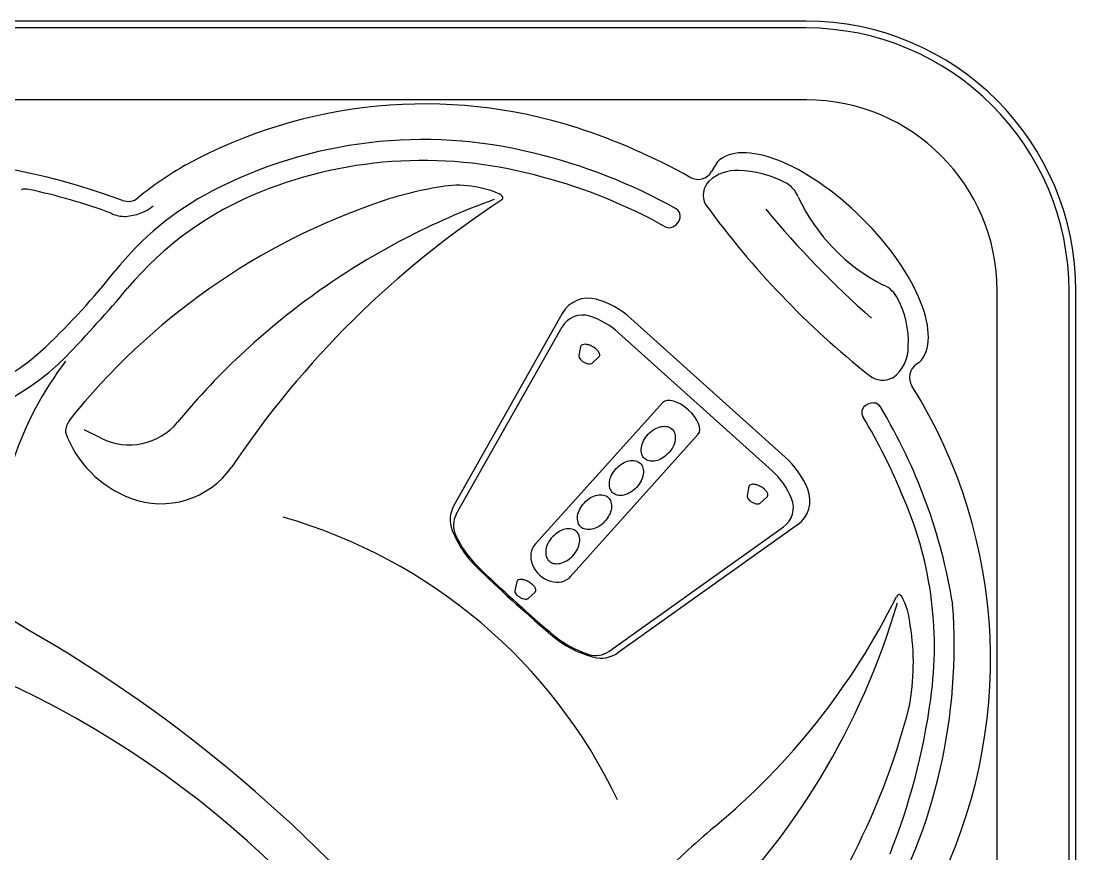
# Model space of a CAD drawing. Extents: x 956 to 1028, y 499 to 635.
# Drawn here: x 994.78 to 1027.97, y 558.1 to 584.3 of the extents above; entities that cross this region are included whole.
import ezdxf

# ---------------------------------------------------------------- set-up
doc = ezdxf.new("R2010")
doc.units = 0
doc.header["$MEASUREMENT"] = 0
doc.layers.add('1', color=4, linetype='Continuous')
doc.layers.add('DIM', color=3, linetype='Continuous')

# ---------------------------------------------------------------- blocks, each defined once
blk = doc.blocks.new('A$C68241400')
at = {"layer": '1', "color": 3}
for points in [[(0, 0.445, 0.136355), (0.045, 0.284, 0.106967), (0.189, 0.13, 0.081414), (0.39, 0.036, 0.069495), (0.647, 0, 0.069495), (0.904, 0.036, 0.081414), (1.104, 0.13, 0.106967), (1.249, 0.284, 0.136355), (1.294, 0.445, 0.136355), (1.249, 0.606, 0.106967), (1.104, 0.76, 0.081414), (0.904, 0.854, 0.069495), (0.647, 0.89, 0.069495), (0.39, 0.854, 0.081414), (0.189, 0.76, 0.106967), (0.045, 0.606, 0.136355)], [(2.791, 0.445, -0.136355), (2.746, 0.284, -0.106967), (2.601, 0.13, -0.081414), (2.401, 0.036, -0.069495), (2.144, 0, -0.069495), (1.887, 0.036, -0.081414), (1.687, 0.13, -0.106967), (1.542, 0.284, -0.136355), (1.497, 0.445, -0.136355), (1.542, 0.606, -0.106967), (1.687, 0.76, -0.081414), (1.887, 0.854, -0.069495), (2.144, 0.89, -0.069495), (2.401, 0.854, -0.081414), (2.601, 0.76, -0.106967), (2.746, 0.606, -0.136355)], [(4.293, 0.445, -0.136355), (4.248, 0.284, -0.106967), (4.103, 0.13, -0.081414), (3.903, 0.036, -0.069495), (3.646, 0, -0.069495), (3.389, 0.036, -0.081414), (3.188, 0.13, -0.106967), (3.044, 0.284, -0.136355), (2.999, 0.445, -0.136355), (3.044, 0.606, -0.106967), (3.188, 0.76, -0.081414), (3.389, 0.854, -0.069495), (3.646, 0.89, -0.069495), (3.903, 0.854, -0.081414), (4.103, 0.76, -0.106967), (4.248, 0.606, -0.136355)], [(5.795, 0.445, -0.136355), (5.75, 0.284, -0.106967), (5.605, 0.13, -0.081414), (5.405, 0.036, -0.069495), (5.148, 0, -0.069495), (4.891, 0.036, -0.081414), (4.69, 0.13, -0.106967), (4.545, 0.284, -0.136355), (4.501, 0.445, -0.136355), (4.545, 0.606, -0.106967), (4.69, 0.76, -0.081414), (4.891, 0.854, -0.069495), (5.148, 0.89, -0.069495), (5.405, 0.854, -0.081414), (5.605, 0.76, -0.106967), (5.75, 0.606, -0.136355)]]:
    blk.add_lwpolyline(points, format="xyb", close=True, dxfattribs=at)
blk = doc.blocks.new('P')
at = {"layer": '1', "linetype": 'Continuous'}
for centre, radius, start, end in [((-3.82, 1.621), 1.63, 85.1807, 129.5242), ((-3.87, -0.769), 4.018, 59.7723, 87.343), ((-4.336, 2.287), 0.788, 131.6936, 206.3005), ((-2.36, 1.74), 1.091, 19.4976, 61.9345), ((23.822, 21.302), 34.759, 213.862, 229.5011), ((5.519, 4.969), 7.426, 202.7529, 241.247), ((1.483, -2.53), 1.092, 22.4014, 64.886), ((-0.724, -3.685), 3.579, 354.9008, 26.0403), ((1.352, -4.012), 1.49, 303.5985, 0.351), ((1.807, -4.495), 0.843, 229.6661, 295.9319)]:
    blk.add_arc(centre, radius, start, end, dxfattribs=at)
at = {"layer": '1', "color": 3, "linetype": 'Continuous'}
blk.add_arc((29.133, 26.232), 40.174, 217.7108, 226.3686, dxfattribs=at)
blk = doc.blocks.new('2018 HOT SPOT SX')
at = {"layer": '1', "linetype": 'Continuous'}
for p, q in [((63.573, 72.073), (8.5, 72.073)), ((63.594, 69.594), (8.479, 69.594)), ((69.594, 8.479), (69.594, 63.594)), ((72.073, 8.5), (72.073, 63.573))]:
    blk.add_line(p, q, dxfattribs=at)
at = {"layer": '1', "color": 3, "linetype": 'Continuous'}
for p, q in [((63.573, 71.857), (8.5, 71.857)), ((71.857, 8.5), (71.857, 63.573)), ((57.684, 62.264), (62.51, 57.925)), ((41.396, 58.952), (40.862, 59.217))]:
    blk.add_line(p, q, dxfattribs=at)
at = {"layer": '1', "color": 2, "linetype": 'Continuous'}
for p, q in [((60.787, 67.64), (60.61, 67.34)), ((58.071, 62.719), (60.447, 60.583)), ((67.145, 61.335), (67.059, 61.277)), ((60.447, 60.583), (62.922, 58.358))]:
    blk.add_line(p, q, dxfattribs=at)
at = {"layer": '1', "color": 2}
for p, q in [((55.907, 62.877), (52.498, 56.835)), ((63.31, 56.224), (57.657, 52.201))]:
    blk.add_line(p, q, dxfattribs=at)
at = {"layer": '1', "color": 3}
for p, q in [((52.575, 56.557), (55.902, 62.451)), ((56.487, 61.832), (56.431, 61.546)), ((57.062, 61.507), (56.846, 61.311)), ((59.077, 60.073), (55.064, 55.626)), ((60.186, 59.076), (56.163, 54.589)), ((61.782, 57.428), (61.725, 57.141)), ((62.356, 57.103), (62.14, 56.907)), ((57.377, 52.246), (62.873, 56.167)), ((54.478, 54.432), (54.421, 54.146)), ((55.052, 54.108), (54.836, 53.911))]:
    blk.add_line(p, q, dxfattribs=at)
for points in [[(57.078, 61.528, 0.180939), (57.087, 61.584, 0.102974), (57.048, 61.674, 0.062489), (56.977, 61.752, 0.048715), (56.865, 61.83, 0.048715), (56.741, 61.885, 0.062489), (56.637, 61.906, 0.102974), (56.54, 61.893, 0.180939), (56.496, 61.856, 0.079858), (56.487, 61.832, 0.102974)], [(56.431, 61.546, 0.097707), (56.431, 61.522, 0.103384), (56.458, 61.457, 0.063262), (56.51, 61.4, 0.049457), (56.59, 61.343, 0.049457), (56.68, 61.303, 0.063262), (56.756, 61.289, 0.103384), (56.826, 61.299, 0.097707), (56.846, 61.311, 0.178961)], [(57.062, 61.507, 0.079858), (57.078, 61.528, 0.180939)], [(62.372, 57.123, 0.180939), (62.381, 57.18, 0.102974), (62.342, 57.269, 0.062489), (62.271, 57.348, 0.048715), (62.16, 57.426, 0.048715), (62.035, 57.481, 0.062489), (61.931, 57.502, 0.102974), (61.834, 57.489, 0.180939), (61.791, 57.452, 0.079858), (61.782, 57.428, 0.102974)], [(61.725, 57.141, 0.097707), (61.725, 57.118, 0.103384), (61.753, 57.053, 0.063262), (61.804, 56.995, 0.049457), (61.884, 56.939, 0.049457), (61.974, 56.899, 0.063262), (62.05, 56.885, 0.103384), (62.12, 56.895, 0.097707), (62.14, 56.907, 0.178961)], [(62.356, 57.103, 0.079858), (62.372, 57.123, 0.180939)], [(55.069, 54.128, 0.180939), (55.077, 54.184, 0.102974), (55.039, 54.274, 0.062489), (54.967, 54.353, 0.048715), (54.856, 54.431, 0.048715), (54.732, 54.486, 0.062489), (54.627, 54.506, 0.102974), (54.53, 54.493, 0.180939), (54.487, 54.457, 0.079858), (54.478, 54.432, 0.102974)], [(54.421, 54.146, 0.097707), (54.421, 54.123, 0.103384), (54.449, 54.057, 0.063262), (54.5, 54, 0.049457), (54.581, 53.944, 0.049457), (54.671, 53.904, 0.063262), (54.746, 53.889, 0.103384), (54.816, 53.899, 0.097707), (54.836, 53.911, 0.178961)], [(55.052, 54.108, 0.079858), (55.069, 54.128, 0.180939)]]:
    blk.add_lwpolyline(points, format="xyb", dxfattribs=at)
at = {"layer": '1', "linetype": 'Continuous'}
for centre, radius, start, end in [((63.573, 63.573), 8.5, 0, 90), ((63.594, 63.594), 6, 0, 90), ((53.846, 55.653), 11.342, 98.2795, 108.6893), ((52.634, 63.988), 2.92, 79.6417, 98.2795), ((52.704, 63.783), 3.11, 68.9217, 81.5891), ((57.03, 46.241), 21.279, 108.6893, 141.4116), ((70.378, 41.388), 29.932, 123.15, 146.1833), ((53.614, 66.124), 0.599, 47.6291, 69.6751), ((53.967, 66.511), 0.075, 304.4538, 47.6291), ((40.971, 59.11), 0.7, 144.9037, 177.2017), ((43.549, 60.325), 3.483, 199.8102, 249.3999), ((43.281, 59.614), 2.724, 249.3999, 324.8795), ((42.515, 40.332), 16.78, 25.5727, 74.0552), ((46.433, 63.896), 22.325, 309.7122, 333.5775), ((66.602, 53.867), 0.199, 128.9063, 151.8856), ((66.51, 53.981), 0.053, 55.6037, 128.9063), ((66.396, 53.816), 0.253, 43.2164, 55.4133), ((64.615, 52.891), 2.252, 4.2067, 29.1988), ((59.641, 51.872), 7.317, 349.1276, 9.317), ((25.485, 23.337), 30.776, 32.021, 71.8097), ((44.873, 56.159), 22.673, 318.7528, 345.5245), ((74.939, 29.575), 22.289, 129.7122, 136.2261)]:
    blk.add_arc(centre, radius, start, end, dxfattribs=at)
at = {"layer": '1', "color": 3, "linetype": 'Continuous'}
for centre, radius, start, end in [((63.573, 63.573), 8.284, 0, 90), ((51.522, 53.991), 14.357, 75.9324, 117.5635), ((50.957, 50.931), 17.465, 60.7381, 76.5754), ((51.531, 53.96), 13.729, 74.0052, 111.8465), ((50.949, 50.849), 16.883, 60.9377, 75.0162), ((49.278, 58.291), 9.507, 117.5635, 141.5421), ((50.392, 56.802), 10.668, 111.8465, 139.9216), ((61.585, 44.744), 23.079, 109.8102, 125.0928), ((23.878, 78.464), 22.928, 313.4918, 321.5421), ((8.436, 92.105), 44.165, 316.1584, 319.9216), ((61.572, 44.762), 23.057, 125.0928, 140.4004), ((34.744, 67.011), 7.141, 227.8613, 313.4918), ((34.754, 67.053), 7.832, 232.534, 314.9823), ((48.959, 54.774), 10.903, 142.7565, 179.6442), ((50.957, 50.931), 17.465, 9.2156, 31.0483), ((42.283, 60.719), 1.977, 243.3446, 320.4004), ((50.949, 50.849), 16.883, 21.6303, 31.3429), ((55.87, 52.396), 11.751, 351.9375, 24.2135), ((29.645, 38.701), 17.071, 56.5207, 70.7887), ((44.316, 60.238), 23.066, 313.7888, 343.71), ((50.76, 52.434), 17.483, 330.0094, 4.2432), ((16.84, 14.048), 44.794, 38.946, 60.2909), ((46.777, 53.59), 20.922, 338.3576, 352.1704)]:
    blk.add_arc(centre, radius, start, end, dxfattribs=at)
at = {"layer": '1', "color": 2, "linetype": 'Continuous'}
for centre, radius, start, end in [((51.579, 53.787), 15.679, 72.2757, 118.6087), ((50.235, 49.829), 19.859, 60.7631, 72.0541), ((34.771, 46.867), 20.883, 69.5479, 112.7164), ((49.88, 57.461), 11.644, 119.9848, 128.974), ((60.179, 67.594), 0.5, 240.7631, 329.3558), ((34.771, 46.867), 20.383, 70.0783, 77.6572), ((42.242, 66.902), 0.5, 249.5479, 308.974), ((42.078, 67.492), 1.564, 273.5606, 307.877), ((42.121, 66.794), 0.865, 242.009, 273.5606), ((67.337, 60.862), 0.5, 123.8172, 212.0999), ((53.203, 51.995), 16.185, 332.9652, 32.0999)]:
    blk.add_arc(centre, radius, start, end, dxfattribs=at)
at = {"layer": '1', "color": 2}
for centre, radius, start, end in [((56.726, 62.416), 0.94, 74.2087, 150.572), ((56.234, 60.676), 2.748, 48.042, 74.2087), ((61.063, 56.291), 2.78, 22.3356, 48.0418), ((62.765, 56.99), 0.94, 305.4377, 22.3356), ((53.291, 56.388), 0.91, 150.572, 201.7333), ((55.569, 57.296), 3.362, 201.7333, 225.3356), ((89.376, 92.405), 52.102, 226.0346, 229.3992), ((57.788, 55.381), 3.436, 227.5299, 254.8918), ((57.129, 52.942), 0.91, 254.8918, 305.4377)]:
    blk.add_arc(centre, radius, start, end, dxfattribs=at)
at = {"layer": '1', "color": 3}
for centre, radius, start, end in [((56.546, 62.087), 0.74, 71.7184, 150.5606), ((55.977, 60.366), 2.553, 48.0418, 71.7184), ((60.903, 56.138), 2.404, 22.2933, 48.0418), ((62.443, 56.769), 0.74, 305.5042, 22.2933), ((53.191, 56.209), 0.707, 150.5606, 204.5538), ((55.569, 57.296), 3.322, 204.5538, 225.3356), ((89.376, 92.405), 52.062, 226.0346, 229.3992), ((57.788, 55.381), 3.395, 227.5299, 252.2052), ((56.966, 52.821), 0.707, 252.2052, 305.5042)]:
    blk.add_arc(centre, radius, start, end, dxfattribs=at)
at = {"layer": '1', "color": 2, "linetype": 'Continuous'}
blk.add_ellipse((63.966, 64.487), major_axis=(-3.179, 3.152), ratio=0.436466, start_param=3.141593, end_param=6.283185, dxfattribs=at)
at = {"layer": '1', "color": 3}
for centre, major_axis, ratio, start_param, end_param in [((59.631, 59.575), (-0.555, 0.499), 0.489906, 3.141593, 6.283185), ((55.614, 55.108), (-0.55, 0.518), 0.824158, 0, 3.183088)]:
    blk.add_ellipse(centre, major_axis=major_axis, ratio=ratio, start_param=start_param, end_param=end_param, dxfattribs=at)
at = {"layer": 'DIM'}
for centre, radius, start, end in [((39.021, 66.29), 0.5, 77.6572, 106.435), ((59.371, 65.948), 0.25, 0.7197, 60.7381), ((59.246, 65.947), 0.375, 281.613, 0.7197), ((59.272, 65.824), 0.25, 240.9377, 281.613), ((65.582, 59.761), 0.25, 135.429, 211.3429), ((65.698, 59.646), 0.414, 87.6557, 135.429), ((65.705, 59.809), 0.25, 31.0483, 87.6557)]:
    blk.add_arc(centre, radius, start, end, dxfattribs=at)
at = {"layer": '1', "color": 1, "linetype": 'Continuous', "xscale": 0.7875000000000001, "yscale": 0.7875000000000001, "zscale": 0.7875000000000001, "rotation": 2.107536343135748}
blk.add_blockref('P', (64.445, 64.925), dxfattribs=at)
at = {"layer": '1', "xscale": 0.979470070505429, "yscale": 0.979470070505429, "zscale": 0.979470070505429, "rotation": 46.99820125574026}
blk.add_blockref('A$C68241400', (55.811, 54.792), dxfattribs=at)

msp = doc.modelspace()

# ---------------------------------------------------------------- block references
at = {"layer": '1'}
msp.add_blockref('2018 HOT SPOT SX', (955.896, 512.227), dxfattribs=at)

doc.saveas('drawing.dxf')
